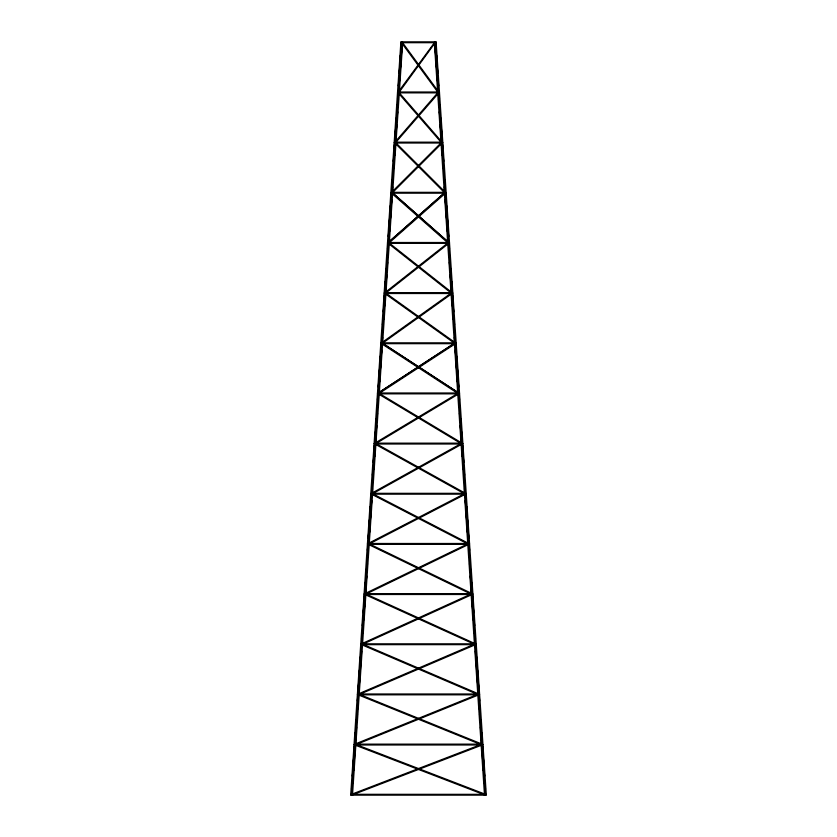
<?xml version="1.0" encoding="UTF-8"?>
<svg xmlns="http://www.w3.org/2000/svg" width="837" height="837" viewBox="0 0 837 837"><rect width="100%" height="100%" fill="white"/><g stroke="black" fill="none" stroke-linecap="round" stroke-linejoin="round"><path stroke-width="1.26" d="M478.283 693.988L478.283 694.825L477.937 688.872M479.109 694.794L479.12 693.988M481.62 744.951L481.285 739.04M482.457 744.961L482.468 744.177M485.795 795.119L485.805 794.344L351.195 794.313L351.195 795.15L485.805 795.15L485.805 794.313L484.968 794.344L484.633 789.197M474.589 639.478L474.935 644.616L474.6 638.715M475.761 644.626L475.772 643.862M478.272 694.783L478.283 694.019M471.241 589.311L471.587 594.448L471.252 588.557M474.935 644.616L474.945 643.862L474.935 644.657M468.239 544.28L467.914 538.39M469.076 544.291L469.086 543.537M471.587 594.448L471.597 593.695M464.912 493.38L464.891 494.123L464.566 488.233M461.553 443.945L461.218 438.075M462.38 443.945L462.401 443.212L462.83 449.647M458.205 393.777L457.881 387.918M459.053 393.003L459.482 399.49M455.715 342.908L456.144 349.332M459.042 393.767L459.063 393.066M452.357 292.668L452.796 299.175M449.03 242.594L449.459 249.028M451.541 292.762L451.52 293.505M452.346 293.421L452.378 292.762M444.855 192.447L389.079 241.747M445.692 192.447L446.121 198.882M441.476 142.897L441.172 137.174M442.313 142.897L442.344 142.3L442.773 148.735M350.713 794.669L400.881 42.206L401.781 42.206L351.613 794.669L350.713 794.669L351.613 794.794L352.513 794.794L402.67 42.331L400.881 42.206M351.54 789.197L351.969 782.762M352.398 776.338L352.827 769.904M353.245 763.47L353.591 758.322M354.103 750.611L354.449 745.464M354.878 739.04L355.306 732.605M355.735 726.171L356.164 719.736M356.593 713.312L357.022 706.878M357.451 700.443L357.797 695.306M358.226 688.872L358.654 682.448M359.083 676.014L359.512 669.579M359.941 663.145L360.37 656.721M360.799 650.286L361.134 645.139M361.563 638.715L361.992 632.28M362.421 625.846L362.85 619.422M363.279 612.987L363.708 606.553M364.137 600.129L364.482 594.981M364.911 588.557L365.34 582.123M365.769 575.689L366.198 569.265M366.627 562.83L367.056 556.396M367.485 549.961L367.83 544.824M368.259 538.39L368.688 531.966M369.117 525.531L369.535 519.097M369.964 512.673L370.393 506.239M370.822 499.804L371.168 494.657M371.68 486.946L372.026 481.809M372.455 475.374L372.883 468.94M373.312 462.516L373.741 456.081M374.17 449.647L374.61 443.16L374.61 443.945M375.028 436.788L375.374 431.651M375.803 425.217L376.231 418.782M376.66 412.348L377.089 405.924M377.518 399.49L377.947 393.003M378.366 386.631L378.711 381.494M379.14 375.06L379.569 368.625M379.998 362.201L380.427 355.767M380.856 349.332L381.285 342.908M381.714 336.484L382.059 331.337M382.488 324.902L382.917 318.478M383.346 312.044L383.775 305.61M384.204 299.175L384.643 292.668M385.051 286.327L385.397 281.18M385.826 274.756L386.255 268.321M386.684 261.887L387.112 255.463M387.541 249.028L387.97 242.594M388.399 236.18L388.828 229.746M389.257 223.322L389.592 218.175M390.021 211.74L390.45 205.306M390.879 198.882L391.308 192.447M391.737 186.034L392.166 179.599M392.595 173.175L392.94 168.028M393.369 161.593L393.798 155.159M394.227 148.735L394.656 142.3L394.698 142.876M395.074 135.887L395.503 129.463M395.932 123.029L396.278 117.881M396.707 111.457L397.136 105.023M397.565 98.588L399.312 86.253M398.412 85.751L398.841 79.327M399.27 72.892L399.699 66.458M400.044 61.31L400.473 54.886M400.902 48.452L401.331 42.017L402.22 42.52M351.634 788.695L351.969 783.547M352.482 775.826L352.827 770.678M353.256 764.254L353.601 759.107M354.114 751.385L354.459 746.248M354.972 738.527L355.317 733.379M355.83 725.658L356.175 720.521M356.604 714.087L356.949 708.939M357.462 701.218L357.807 696.081M358.32 688.359L358.665 683.212M359.178 675.49L359.523 670.353M359.952 663.919L360.287 658.771M360.81 651.05L361.145 645.913M361.668 638.192L362.002 633.044M362.526 625.323L362.86 620.186M363.384 612.464L363.635 608.604M364.147 600.882L364.493 595.745M365.005 588.024L365.35 582.876M365.863 575.155L366.208 570.007M366.721 562.297L367.066 557.149M367.495 550.715L367.841 545.578M368.353 537.846L368.698 532.709M369.211 524.987L369.556 519.84M370.069 512.129L370.414 506.981M370.843 500.547L371.178 495.399M371.701 487.678L372.046 482.53M372.559 474.82L372.894 469.672M373.417 461.951L373.752 456.814M374.181 450.379L374.526 445.232M375.039 437.51L375.384 432.363M375.897 424.652L376.242 419.504M376.755 411.783L377.1 406.636M377.529 400.212L377.874 395.064M378.387 387.332L378.732 382.195M379.245 374.474L379.59 369.326M380.103 361.615L380.448 356.468M380.877 350.033L381.222 344.886M381.735 337.165L382.08 332.017M382.593 324.296L382.938 319.159M383.451 311.437L383.796 306.29M384.225 299.866L384.57 294.718M385.083 286.986L385.428 281.839M385.941 274.128L386.286 268.98M386.799 261.259L387.144 256.112M387.657 248.401L387.908 244.54M388.431 236.808L388.776 231.661M389.289 223.95L389.634 218.802M390.147 211.081L390.492 205.933M391.005 198.223L391.256 194.362M391.779 186.63L392.124 181.483M392.637 173.761L392.982 168.614M393.495 160.903L393.84 155.755M394.353 148.034L394.604 144.184M395.127 136.441L395.472 131.294M395.985 123.573L396.33 118.435M396.843 110.714L397.188 105.567M397.701 97.856L397.952 93.995M398.475 86.253L398.82 81.105M399.333 73.384L399.678 68.236M400.191 60.526L400.536 55.378M401.049 47.657L401.31 43.806M352.367 789.197L352.032 795.15L352.032 794.344L351.195 794.344L351.205 795.119M352.806 783.547L353.235 777.113M353.664 770.678L354.093 764.254M354.438 759.107L354.857 751.898M355.715 739.04L355.38 744.961M356.154 733.379L356.583 726.945M357.012 720.521L357.441 714.087M357.786 708.939L358.299 701.218M358.717 693.988L358.717 694.825L359.063 688.872M359.502 683.212L359.931 676.777M360.36 670.353L360.778 663.919M361.124 658.771L361.636 651.05M362.4 638.715L362.065 644.657M362.829 632.28L363.174 627.133M363.687 619.422L364.032 614.274M364.545 606.553L364.89 601.416M365.759 589.311L365.413 594.448L365.748 588.557M366.177 582.123L366.606 575.689M367.035 569.265L367.38 564.117M367.893 556.396L368.238 551.248M369.086 538.39L368.761 544.291M369.515 531.966L369.944 525.531M370.372 519.097L370.718 513.96M371.23 506.239L371.576 501.091M372.088 493.38L372.109 494.112L372.434 488.233M372.863 481.809L373.292 475.374M373.72 468.94L374.066 463.792M374.578 456.081L374.924 450.934M375.782 438.075L375.447 443.945M376.2 431.651L376.629 425.217M377.058 418.782L377.403 413.635M377.916 405.924L378.261 400.777M379.119 387.918L378.795 393.777M379.548 381.494L379.977 375.06M380.406 368.625L380.835 362.201M381.264 355.767L381.609 350.619M382.206 341.632L382.457 337.771M382.886 331.337L383.315 324.902M383.744 318.478L384.173 312.044M384.601 305.61L384.947 300.462M385.543 291.475L385.805 287.614M386.234 281.18L386.663 274.756M387.092 268.321L387.521 261.887M387.95 255.463L388.295 250.315M388.891 241.328L389.142 237.467M389.655 229.746L390 224.598M390.429 218.175L390.858 211.74M391.287 205.306L391.632 200.169M392.229 191.181L392.49 187.321M393.003 179.599L393.348 174.462M393.777 168.028L394.206 161.593M394.635 155.159L394.97 150.022M395.524 142.897L395.828 137.174M396.34 129.463L396.686 124.315M397.198 116.594L397.544 111.457M397.973 105.023L398.402 98.588M399.165 87.038L398.872 92.708M399.678 79.327L400.023 74.179M400.536 66.458L400.881 61.31M401.31 54.886L401.739 48.452M362.065 644.626L362.411 639.478M362.839 633.044L363.268 626.61M363.697 620.186L364.126 613.751M364.472 608.604L364.984 600.882M366.187 582.876L366.616 576.442M367.045 570.007L367.474 563.583M367.903 557.149L368.332 550.715M368.845 542.993L369.107 539.133M369.535 532.709L369.964 526.274M370.393 519.84L370.822 513.416M371.251 506.981L371.68 500.547M372.193 492.826L372.444 488.965M372.873 482.53L373.302 476.107M373.731 469.672L374.16 463.238M374.589 456.814L375.018 450.379M375.541 442.658L375.792 438.797M376.221 432.363L376.65 425.928M377.079 419.504L377.508 413.07M377.937 406.636L378.366 400.212M378.879 392.48L379.224 387.332M379.569 382.195L379.998 375.761M380.427 369.326L380.856 362.902M381.285 356.468L381.714 350.033M382.227 342.312L382.572 337.165M382.917 332.017L383.346 325.583M383.775 319.159L384.204 312.724M384.633 306.29L385.062 299.866M385.575 292.134L385.92 286.986M386.265 281.839L386.684 275.415M387.112 268.98L387.541 262.546M387.97 256.112L388.399 249.688M388.923 241.956L389.268 236.808M389.603 231.661L390.032 225.226M390.46 218.802L390.889 212.368M391.318 205.933L391.747 199.509M392.271 191.767L392.616 186.63M392.951 181.483L393.38 175.048M393.808 168.614L394.237 162.19M394.666 155.755L395.095 149.321M395.367 142.876L438.912 92.708L438.285 92.154L394.802 142.321L395.441 142.876L395.964 136.441M396.299 131.294L396.728 124.859M397.156 118.435L397.585 112.001M398.014 105.567L398.443 99.143M399.657 81.105L400.086 74.671M400.515 68.236L400.944 61.812M401.373 55.378L401.802 48.944M437.688 86.253L438.117 92.677L437.835 87.038M438.954 92.708L439.006 92.154L438.117 92.677M441.633 142.876L398.088 92.708L398.715 92.154L442.198 142.321L441.559 142.876L441.517 142.321M442.302 142.876L442.354 142.321M434.78 42.52L435.669 42.017L436.098 48.452M434.926 42.017L398.14 92.185L398.81 92.677L435.669 42.017M485.544 794.344L485.23 795.119L354.794 744.961L355.097 744.177L485.523 794.344M472.173 593.695L471.817 594.448L368.144 544.291L368.5 543.537L472.204 593.695M402.074 42.017L438.86 92.185L438.19 92.677L401.404 42.52L402.147 42.017M379.203 392.365L455.046 342.908M364.796 593.695L468.5 543.537L468.856 544.291L365.183 594.448L364.827 593.695M351.477 794.344L481.903 744.177L482.206 744.961L351.749 795.119L351.456 794.344M434.33 42.331L436.119 42.206L486.287 794.669L485.387 794.794L484.487 794.794L434.33 42.331L435.219 42.331M437.667 92.489L439.467 92.373L438.567 92.489M441.905 142.541L441.015 142.656L442.804 142.541L441.915 142.656M444.353 192.824L446.152 192.698L445.253 192.824M447.701 242.981L449.5 242.866M451.049 293.149L452.838 293.034M454.386 343.316L456.186 343.191M457.734 393.474L459.523 393.359M461.082 443.641L462.871 443.526M464.42 493.809L466.219 493.684M467.768 543.966L469.557 543.851M471.116 594.134L472.905 594.019M474.453 644.302L476.253 644.176M477.801 694.459L479.591 694.344M481.149 744.627L482.939 744.511M484.487 794.794L486.287 794.669M436.119 42.206L435.219 42.206L485.387 794.669M401.781 42.331L402.67 42.331M387.5 242.866L389.299 242.981M384.162 293.034L385.951 293.149M380.814 343.191L382.614 343.316M377.477 393.359L379.266 393.474M374.129 443.526L375.918 443.641M370.781 493.684L372.58 493.809M367.443 543.851L369.232 543.966M364.095 594.019L365.884 594.134M360.747 644.176L362.547 644.302M357.409 694.344L359.199 694.459M354.061 744.511L355.851 744.627M399.333 92.489L397.533 92.373L398.433 92.489M395.095 142.541L395.985 142.656L394.196 142.541L395.085 142.656M392.647 192.824L390.848 192.698L391.747 192.824M351.613 794.669L352.513 794.794M381.954 342.908L457.797 392.365M434.853 42.017L435.596 42.52M392.145 192.468L447.921 241.747M397.993 92.154L398.046 92.708M395.482 142.321L395.535 142.876M436.527 54.886L436.956 61.31M437.301 66.458L437.73 72.892M438.159 79.327L438.588 85.751M439.006 92.154L439.435 98.588M439.864 105.023L440.293 111.457M440.722 117.881L441.068 123.029M441.497 129.463L441.926 135.887M443.202 155.159L443.631 161.593M444.06 168.028L444.405 173.175M444.834 179.599L445.263 186.034M446.55 205.306L446.979 211.74M447.408 218.175L447.743 223.322M448.172 229.746L448.601 236.18M449.887 255.463L450.316 261.887M450.745 268.321L451.174 274.756M451.603 281.18L451.949 286.327M453.225 305.61L453.654 312.044M454.083 318.478L454.512 324.902M454.941 331.337L455.286 336.484M456.573 355.767L457.002 362.201M457.431 368.625L457.86 375.06M458.289 381.494L458.634 386.631M459.911 405.924L460.34 412.348M460.768 418.782L461.197 425.217M461.626 431.651L461.972 436.788M463.259 456.081L463.688 462.516M464.116 468.94L464.545 475.374M464.974 481.809L465.32 486.946M465.832 494.657L466.178 499.804M466.607 506.239L467.036 512.673M467.464 519.097L467.883 525.531M468.312 531.966L468.741 538.39M469.17 544.824L469.515 549.961M469.944 556.396L470.373 562.83M470.802 569.265L471.231 575.689M471.66 582.123L472.089 588.557M472.518 594.981L472.863 600.129M473.292 606.553L473.721 612.987M474.15 619.422L474.579 625.846M475.008 632.28L475.437 638.715M475.866 645.139L476.201 650.286M476.63 656.721L477.059 663.145M477.488 669.579L477.917 676.014M478.345 682.448L478.774 688.872M479.203 695.306L479.549 700.443M479.978 706.878L480.407 713.312M480.836 719.736L481.265 726.171M481.693 732.605L482.122 739.04M482.551 745.464L482.897 750.611M483.409 758.322L483.755 763.47M484.173 769.904L484.602 776.338M485.031 782.762L485.46 789.197M435.69 43.806L435.951 47.657M436.464 55.378L436.809 60.526M437.322 68.236L437.667 73.384M438.18 81.105L438.525 86.253M439.048 93.995L439.299 97.856M439.812 105.567L440.157 110.714M440.67 118.435L441.015 123.573M441.528 131.294L441.873 136.441M442.396 144.184L442.647 148.034M443.16 155.755L443.505 160.903M444.018 168.614L444.363 173.761M444.876 181.483L445.221 186.63M445.744 194.362L445.995 198.223M446.508 205.933L446.853 211.081M447.366 218.802L447.711 223.95M448.224 231.661L448.569 236.808M449.092 244.54L449.343 248.401M449.856 256.112L450.201 261.259M450.714 268.98L451.059 274.128M451.572 281.839L451.917 286.986M452.43 294.718L452.775 299.866M453.204 306.29L453.549 311.437M454.062 319.159L454.407 324.296M454.92 332.017L455.265 337.165M455.778 344.886L456.123 350.033M456.552 356.468L456.897 361.615M457.41 369.326L457.755 374.474M458.268 382.195L458.613 387.332M459.126 395.064L459.471 400.212M459.9 406.636L460.245 411.783M460.758 419.504L461.103 424.652M461.616 432.363L461.961 437.51M462.474 445.232L462.819 450.379M463.248 456.814L463.583 461.951M464.106 469.672L464.441 474.82M464.953 482.53L465.299 487.678M465.822 495.399L466.157 500.547M466.586 506.981L466.931 512.129M467.444 519.84L467.789 524.987M468.301 532.709L468.647 537.846M469.159 545.578L469.505 550.715M469.934 557.149L470.279 562.297M470.792 570.007L471.137 575.155M471.649 582.876L471.995 588.024M472.507 595.745L472.853 600.882M473.365 608.604L473.616 612.464M474.14 620.186L474.474 625.323M474.997 633.044L475.332 638.192M475.855 645.913L476.19 651.05M476.713 658.771L477.048 663.919M477.477 670.353L477.822 675.49M478.335 683.212L478.68 688.359M479.193 696.081L479.538 701.218M480.051 708.939L480.396 714.087M480.825 720.521L481.17 725.658M481.683 733.379L482.028 738.527M482.541 746.248L482.886 751.385M483.399 759.107L483.744 764.254M484.173 770.678L484.518 775.826M485.031 783.547L485.366 788.695M435.261 48.452L435.69 54.886M436.119 61.31L436.464 66.458M436.977 74.179L437.322 79.327M438.598 98.588L439.027 105.023M439.456 111.457L439.802 116.594M440.314 124.315L440.66 129.463M442.03 150.022L442.365 155.159M442.794 161.593L443.223 168.028M443.652 174.462L443.997 179.599M444.51 187.321L444.771 191.181M445.368 200.169L445.713 205.306M446.142 211.74L446.571 218.175M447 224.598L447.345 229.746M447.858 237.467L448.109 241.328M448.705 250.315L449.05 255.463M449.479 261.887L449.908 268.321M450.337 274.756L450.766 281.18M451.195 287.614L451.457 291.475M452.053 300.462L452.398 305.61M452.827 312.044L453.256 318.478M453.685 324.902L454.114 331.337M454.543 337.771L454.794 341.632M455.391 350.619L455.736 355.767M456.165 362.201L456.594 368.625M457.023 375.06L457.452 381.494M458.739 400.777L459.084 405.924M459.597 413.635L459.942 418.782M460.371 425.217L460.8 431.651M462.076 450.934L462.422 456.081M462.934 463.792L463.279 468.94M463.708 475.374L464.137 481.809M465.424 501.091L465.77 506.239M466.282 513.96L466.627 519.097M467.056 525.531L467.485 531.966M468.762 551.248L469.107 556.396M469.62 564.117L469.965 569.265M470.394 575.689L470.823 582.123M472.11 601.416L472.455 606.553M472.968 614.274L473.313 619.422M473.826 627.133L474.171 632.28M475.364 651.05L475.876 658.771M476.222 663.919L476.64 670.353M477.069 676.777L477.498 683.212M478.701 701.218L479.214 708.939M479.559 714.087L479.988 720.521M480.417 726.945L480.846 733.379M482.143 751.898L482.562 759.107M482.907 764.254L483.336 770.678M483.765 777.113L484.194 783.547M435.198 48.944L435.627 55.378M436.056 61.812L436.485 68.236M436.914 74.671L437.343 81.105M438.557 99.143L438.986 105.567M439.415 112.001L439.843 118.435M440.272 124.859L440.701 131.294M441.036 136.441L441.465 142.876M441.905 149.321L442.334 155.755M442.763 162.19L443.191 168.614M443.62 175.048L444.049 181.483M444.384 186.63L444.729 191.767M445.253 199.509L445.682 205.933M446.111 212.368L446.539 218.802M446.968 225.226L447.397 231.661M447.732 236.808L448.077 241.956M448.601 249.688L449.03 256.112M449.459 262.546L449.887 268.98M450.316 275.415L450.735 281.839M451.08 286.986L451.425 292.134M451.938 299.866L452.367 306.29M452.796 312.724L453.225 319.159M453.654 325.583L454.083 332.017M454.428 337.165L454.773 342.312M455.286 350.033L455.715 356.468M456.144 362.902L456.573 369.326M457.002 375.761L457.431 382.195M457.776 387.332L458.121 392.48M458.634 400.212L459.063 406.636M459.492 413.07L459.921 419.504M460.35 425.928L460.779 432.363M461.208 438.797L461.459 442.658M461.982 450.379L462.411 456.814M462.84 463.238L463.269 469.672M463.698 476.107L464.127 482.53M464.556 488.965L464.807 492.826M465.32 500.547L465.749 506.981M466.178 513.416L466.607 519.84M467.036 526.274L467.464 532.709M467.893 539.133L468.155 542.993M468.668 550.715L469.097 557.149M469.526 563.583L469.955 570.007M470.384 576.442L470.812 582.876M472.016 600.882L472.528 608.604M472.874 613.751L473.303 620.186M473.732 626.61L474.16 633.044M394.656 142.3L394.687 142.897M385.459 292.762L385.48 293.505M384.622 292.762L384.654 293.421M377.937 393.066L377.958 393.767M367.914 543.537L367.924 544.291M365.403 593.695L365.413 594.448M361.228 643.862L361.239 644.626M358.717 694.019L358.728 694.783M357.891 694.783L357.88 693.988M354.532 744.177L354.543 744.961M485.387 794.313L485.387 795.15M472.424 593.653L472.424 594.49M471.587 593.653L471.587 594.49M465.738 493.328L465.738 494.165M464.901 493.328L464.901 494.165M455.705 342.835L455.705 343.672M454.868 342.835L454.868 343.672M449.019 242.51L449.019 243.347M448.182 242.51L448.182 243.347M445.671 192.343L445.671 193.18M444.834 192.343L444.834 193.18M442.323 142.175L442.323 143.012M441.497 142.175L441.497 143.012M438.986 92.018L438.986 92.855M438.149 92.018L438.149 92.855M435.638 42.687L435.638 41.85L401.362 41.85L401.362 42.687M435.219 41.85L435.219 42.687L401.781 42.687L401.781 41.85M434.801 41.85L434.801 42.687M402.199 41.85L402.199 42.687M398.851 92.018L398.851 92.855M398.014 92.018L398.014 92.855M395.503 142.175L395.503 143.012M394.677 142.175L394.677 143.012M392.166 192.343L392.166 193.18M391.329 192.343L391.329 193.18M388.818 242.51L388.818 243.347M387.981 242.51L387.981 243.347M382.132 342.835L382.132 343.672M381.295 342.835L381.295 343.672M372.099 493.328L372.099 494.165M371.262 493.328L371.262 494.165M365.413 593.653L365.413 594.49M364.576 593.653L364.576 594.49M351.613 794.313L351.613 795.15M484.968 794.344L484.968 795.119L484.968 794.313M472.434 593.695L472.424 594.458L472.434 593.695M465.749 493.38L465.728 494.123L465.749 493.38M454.878 342.908L454.857 343.599L454.878 342.908M448.193 242.594L448.172 243.253L448.193 242.615M358.445 694.019L358.131 694.794L481.871 744.951L482.185 744.177L358.445 694.019M361.804 643.852L361.469 644.626L478.523 694.783L478.848 694.019L361.804 643.852M365.152 593.695L364.806 594.458L475.165 644.616L475.51 643.862L365.152 593.695M371.858 493.38L371.471 494.123L468.458 544.28L468.846 543.537L371.858 493.38M375.217 443.212L374.809 443.945L465.1 494.112L465.508 493.38L375.217 443.212M378.565 393.055L378.136 393.777L461.742 443.945L462.17 443.223L378.565 393.055M381.923 342.908L381.463 343.599L458.383 393.767L458.843 393.066L381.923 342.908M385.282 292.751L384.79 293.431L455.025 343.599L455.506 342.908L385.282 292.751M388.64 242.594L388.117 243.253L451.666 293.421L452.179 292.762L388.64 242.594M391.998 192.447L391.444 193.075L448.297 243.243L448.852 242.615L391.998 192.447M395.357 142.3L394.771 142.897L444.928 193.054L445.525 192.468L395.357 142.3M441.643 142.3L391.475 192.468L392.072 193.054L442.229 142.897L441.643 142.3M445.002 192.447L388.148 242.615L388.703 243.243L445.556 193.075L445.002 192.447M448.36 242.594L384.821 292.762L385.334 293.421L448.883 243.253L448.36 242.594M451.718 292.751L381.494 342.908L381.975 343.599L452.21 293.431L451.718 292.751M455.077 342.908L378.157 393.066L378.617 393.767L455.537 343.599L455.077 342.908M458.435 393.055L374.83 443.223L375.258 443.945L458.864 393.777L458.435 393.055M461.783 443.212L371.492 493.38L371.9 494.112L462.191 443.945L461.783 443.212M465.142 493.38L368.134 543.537L368.542 544.28L465.529 494.123L465.142 493.38M471.848 593.695L361.458 643.862L361.835 644.616L472.194 594.458L471.848 593.695M475.196 643.852L358.152 694.019L358.477 694.783L475.531 644.626L475.196 643.852M478.555 694.019L354.815 744.177L355.129 744.951L478.869 694.794L478.555 694.019M438.567 92.018L398.433 92.018L398.433 92.855L438.567 92.855L438.567 92.018M441.915 142.175L395.085 142.175L395.085 143.012L441.915 143.012L441.915 142.175M445.253 192.343L391.747 192.343L391.747 193.18L445.253 193.18L445.253 192.343M448.601 242.51L388.399 242.51L388.399 243.347L448.601 243.347L448.601 242.51M451.938 292.668L385.062 292.668L385.062 293.505L451.938 293.505L451.938 292.668M455.286 342.835L381.714 342.835L381.714 343.672L455.286 343.672L455.286 342.835M458.634 393.003L378.366 393.003L378.366 393.84L458.634 393.84L458.634 393.003M461.972 443.16L375.028 443.16L375.028 443.997L461.972 443.997L461.972 443.16M465.32 493.328L371.68 493.328L371.68 494.165L465.32 494.165L465.32 493.328M468.668 543.495L368.332 543.495L368.332 544.332L468.668 544.332L468.668 543.495M472.005 593.653L364.995 593.653L364.995 594.49L472.005 594.49L472.005 593.653M475.353 643.82L361.647 643.82L361.647 644.657L475.353 644.657L475.353 643.82M478.701 693.988L358.299 693.988L358.299 694.825L478.701 694.825L478.701 693.988M482.039 744.145L354.961 744.145L354.961 744.982L482.039 744.982L482.039 744.145M388.839 243.243L388.807 242.615L388.828 243.253M382.143 343.599L382.122 342.908L382.143 343.599M371.272 494.112L371.251 493.38L371.272 494.123M364.576 594.448L364.566 593.695L364.576 594.458"/></g></svg>
